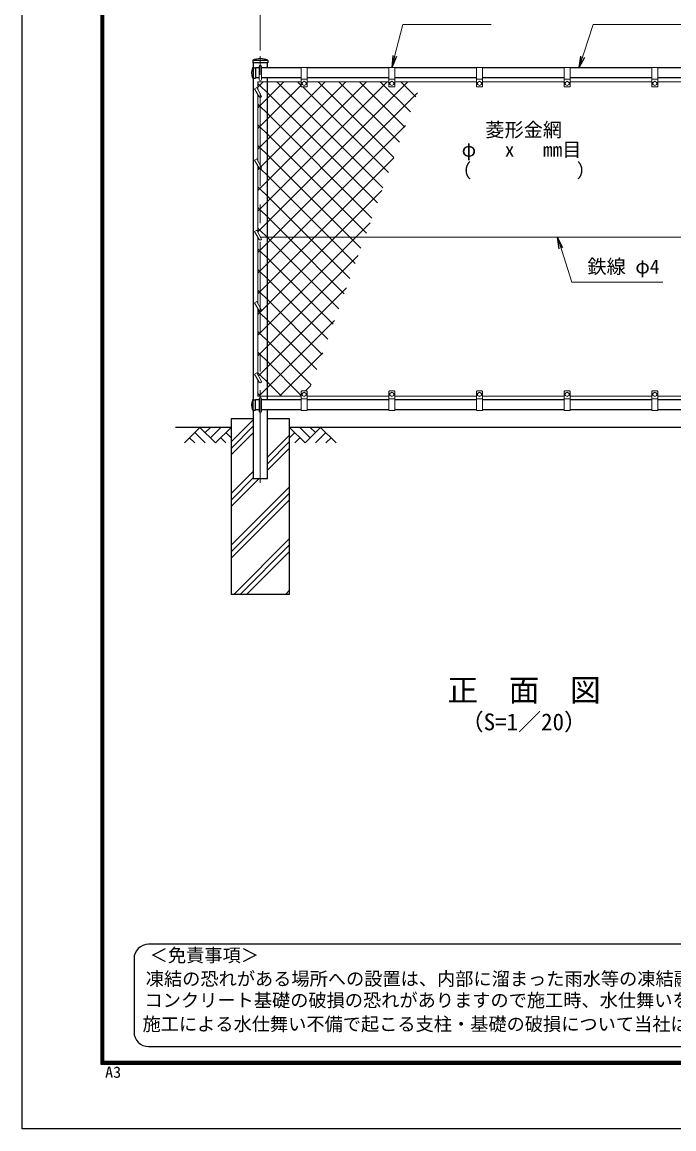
# Model space of a CAD drawing. Units: millimetres, scale not verified. Extents: x -4200 to 4200, y -2970 to 2970.
# Drawn here: x -4200 to -1970, y -2970 to 817 of the extents above; entities that cross this region are included whole.
import ezdxf
from ezdxf.enums import TextEntityAlignment as Align

# ---------------------------------------------------------------- set-up
doc = ezdxf.new("R2010")
doc.units = ezdxf.units.MM
doc.header["$LTSCALE"] = 10
doc.linetypes.add('USER1', pattern=[50.8, 31.75, -6.35, 6.35, -6.35])
for name, color, linetype, lineweight in [('0-0_D-STR1', 1, 'Continuous', 25), ('0-1_D-DCR-HCH', 7, 'Continuous', 13), ('0-2_D-STR3', 3, 'Continuous', 13), ('0-3_D-BMK', 2, 'USER1', 13), ('0-4_D-STR2', 7, 'Continuous', 13), ('0-5_D-STR-DIM', 7, 'Continuous', 13), ('0-8_D-STR4', 7, 'Continuous', 25), ('0-9_D-BGD', 7, 'Continuous', 25), ('0-A_D-STR-TXT', 7, 'Continuous', 13), ('0-B_D-TTL-TXT', 7, 'Continuous', 25), ('0-C_D-TTL', 7, 'Continuous', 25)]:
    doc.layers.add(name, color=color, linetype=linetype, lineweight=lineweight)
doc.layers.add('0-6_0', color=7, linetype='Continuous')
doc.styles.add('ＭＳ ゴシック', font='')
doc.styles.get('ＭＳ ゴシック').set_extended_font_data('MS Gothic')

# ---------------------------------------------------------------- blocks, each defined once
blk = doc.blocks.new('_Open')
at = {"layer": '0-6_0'}
blk.add_line((-10, 1.667), (0, 0), dxfattribs=at)
blk.add_lwpolyline([(-10, -1.667), (0, 0), (-10, 0)], dxfattribs=at)

msp = doc.modelspace()

# ---------------------------------------------------------------- linework, layer by layer
at = {"layer": '0-0_D-STR1'}
for p, q in [((-3410.75, 685.56), (-3410.75, 677.23)), ((-3358.55, 685.23), (-3410.75, 685.23)), ((-3358.55, 685.56), (-3358.55, 677.23)), ((-3358.55, 677.23), (-3410.75, 677.23)), ((-3409.99, 660.73), (-3401.65, 660.73)), ((-3409.65, 660.73), (-3409.65, 625.73)), ((-3408.95, 677.23), (-3408.95, 660.73)), ((-3401.65, 660.73), (-3401.65, 625.73)), ((-3388.65, 660.23), (-3401.65, 660.23)), ((-3244.65, 660.23), (-3380.65, 660.23)), ((-3360.35, 660.23), (-3360.35, 677.23)), ((-2944.65, 660.23), (-3224.65, 660.23)), ((-2644.65, 660.23), (-2924.65, 660.23)), ((-2344.65, 660.23), (-2624.65, 660.23)), ((-2044.65, 660.23), (-2324.65, 660.23)), ((-1744.65, 660.23), (-2024.65, 660.23)), ((-3409.99, 625.73), (-3401.65, 625.73)), ((-3408.95, 625.73), (-3408.95, -475.27)), ((-3388.65, 626.23), (-3401.65, 626.23)), ((-3244.65, 626.23), (-3380.65, 626.23)), ((-3360.35, -475.77), (-3360.35, 626.23)), ((-2944.65, 626.23), (-3224.65, 626.23)), ((-2644.65, 626.23), (-2924.65, 626.23)), ((-2344.65, 626.23), (-2624.65, 626.23)), ((-2044.65, 626.23), (-2324.65, 626.23)), ((-1744.65, 626.23), (-2024.65, 626.23)), ((-3409.99, -475.27), (-3401.65, -475.27)), ((-3409.65, -510.27), (-3409.65, -475.27)), ((-3401.65, -510.27), (-3401.65, -475.27)), ((-3388.65, -475.77), (-3401.65, -475.77)), ((-3244.65, -475.77), (-3380.65, -475.77)), ((-2944.65, -475.77), (-3224.65, -475.77)), ((-2644.65, -475.77), (-2924.65, -475.77)), ((-2344.65, -475.77), (-2624.65, -475.77)), ((-2044.65, -475.77), (-2324.65, -475.77)), ((-1744.65, -475.77), (-2024.65, -475.77)), ((-3409.99, -510.27), (-3401.65, -510.27)), ((-3388.65, -509.77), (-3401.65, -509.77)), ((-3244.65, -509.77), (-3380.65, -509.77)), ((-2944.65, -509.77), (-3224.65, -509.77)), ((-2644.65, -509.77), (-2924.65, -509.77)), ((-2344.65, -509.77), (-2624.65, -509.77)), ((-2044.65, -509.77), (-2324.65, -509.77)), ((-1744.65, -509.77), (-2024.65, -509.77))]:
    msp.add_line(p, q, dxfattribs=at)
msp.add_lwpolyline([(-3408.95, -510.27), (-3408.95, -744.77), (-3360.35, -744.77), (-3360.35, -509.77)], dxfattribs=at)
for centre, radius, start, end in [((-3409.75, 685.56), 1, 122.29827, 180), ((-3384.65, 632.89), 59.34, 64.40505, 115.59495), ((-3359.55, 685.56), 1, 0, 57.70173), ((-3379.43, 643.23), 35.72, 151.52136, 208.47864), ((-3409.99, 659.73), 1, 90, 147.70173), ((-3409.99, 626.73), 1, 212.29827, 270), ((-3379.43, -492.77), 35.72, 151.52136, 208.47864), ((-3409.99, -476.27), 1, 90, 147.70173), ((-3409.99, -509.27), 1, 212.29827, 270)]:
    msp.add_arc(centre, radius, start, end, dxfattribs=at)
at = {"layer": '0-1_D-DCR-HCH'}
for p, q in [((-3484.65, -619.56), (-3408.95, -543.86)), ((-3484.65, -641.66), (-3408.95, -565.96)), ((-3591.08, -569.77), (-3644.29, -622.99)), ((-3626.55, -605.25), (-3608.73, -622.99)), ((-3608.82, -587.51), (-3573.18, -622.99)), ((-3591.08, -569.77), (-3537.87, -622.99)), ((-3573.34, -587.51), (-3555.6, -569.77)), ((-3555.6, -605.25), (-3520.13, -569.77)), ((-3537.87, -622.99), (-3484.65, -569.77)), ((-3520.13, -605.25), (-3502.31, -622.99)), ((-3502.39, -587.51), (-3484.65, -605.17)), ((-3484.65, -663.76), (-3408.95, -588.06)), ((-3360.35, -672.04), (-3284.65, -596.34)), ((-3231.44, -622.99), (-3284.65, -569.77)), ((-3266.92, -587.51), (-3284.65, -605.17)), ((-3249.18, -605.25), (-3267, -622.99)), ((-3213.7, -605.25), (-3249.18, -569.77)), ((-3178.23, -569.77), (-3231.44, -622.99)), ((-3195.87, -587.6), (-3213.7, -569.77)), ((-3160.49, -587.51), (-3196.13, -622.99)), ((-3178.23, -569.77), (-3125.02, -622.99)), ((-3142.76, -605.25), (-3160.57, -622.99)), ((-3360.35, -694.14), (-3284.65, -618.44)), ((-3360.35, -716.23), (-3284.65, -640.53)), ((-3484.65, -796.34), (-3408.95, -720.64)), ((-3484.65, -818.44), (-3408.95, -742.74)), ((-3484.65, -840.53), (-3388.89, -744.77)), ((-3484.65, -973.12), (-3284.65, -773.12)), ((-3484.65, -995.21), (-3284.65, -795.21)), ((-3484.65, -1017.31), (-3284.65, -817.31)), ((-3474.53, -1139.77), (-3284.65, -949.89)), ((-3452.44, -1139.77), (-3284.65, -971.99)), ((-3430.34, -1139.77), (-3284.65, -994.09)), ((-3297.76, -1139.77), (-3284.65, -1126.67))]:
    msp.add_line(p, q, dxfattribs=at)
at = {"layer": '0-2_D-STR3'}
for p, q in [((-3388.65, 621.23), (-3388.65, 665.23)), ((-3380.65, 621.23), (-3380.65, 665.23)), ((-3244.65, 662.23), (-3244.65, 597.23)), ((-3224.65, 662.23), (-3244.65, 662.23)), ((-3224.65, 662.23), (-3224.65, 597.23)), ((-2944.65, 662.23), (-2944.65, 597.23)), ((-2924.65, 662.23), (-2944.65, 662.23)), ((-2924.65, 662.23), (-2924.65, 597.23)), ((-2644.65, 662.23), (-2644.65, 597.23)), ((-2624.65, 662.23), (-2644.65, 662.23)), ((-2624.65, 662.23), (-2624.65, 597.23)), ((-2344.65, 662.23), (-2344.65, 597.23)), ((-2324.65, 662.23), (-2344.65, 662.23)), ((-2324.65, 662.23), (-2324.65, 597.23)), ((-2044.65, 662.23), (-2044.65, 597.23)), ((-2024.65, 662.23), (-2044.65, 662.23)), ((-2024.65, 662.23), (-2024.65, 597.23)), ((-3392.65, 585.08), (-3392.65, 613.23)), ((-3392.65, 613.23), (-3244.65, 613.23)), ((-3224.65, 622.23), (-3244.65, 622.23)), ((-3241.15, 610.97), (-3234.65, 614.73)), ((-3241.15, 610.97), (-3241.15, 603.48)), ((-3234.65, 614.73), (-3228.15, 610.97)), ((-3228.15, 610.97), (-3228.15, 603.48)), ((-3224.65, 613.23), (-2944.65, 613.23)), ((-2924.65, 622.23), (-2944.65, 622.23)), ((-2941.15, 610.97), (-2934.65, 614.73)), ((-2941.15, 610.97), (-2941.15, 603.48)), ((-2934.65, 614.73), (-2928.15, 610.97)), ((-2928.15, 610.97), (-2928.15, 603.48)), ((-2924.65, 613.23), (-2644.65, 613.23)), ((-2624.65, 622.23), (-2644.65, 622.23)), ((-2641.15, 610.97), (-2634.65, 614.73)), ((-2641.15, 610.97), (-2641.15, 603.48)), ((-2634.65, 614.73), (-2628.15, 610.97)), ((-2628.15, 610.97), (-2628.15, 603.48)), ((-2624.65, 613.23), (-2344.65, 613.23)), ((-2324.65, 622.23), (-2344.65, 622.23)), ((-2341.15, 610.97), (-2334.65, 614.73)), ((-2341.15, 610.97), (-2341.15, 603.48)), ((-2334.65, 614.73), (-2328.15, 610.97)), ((-2328.15, 610.97), (-2328.15, 603.48)), ((-2324.65, 613.23), (-2044.65, 613.23)), ((-2024.65, 622.23), (-2044.65, 622.23)), ((-2041.15, 610.97), (-2034.65, 614.73)), ((-2041.15, 610.97), (-2041.15, 603.48)), ((-2034.65, 614.73), (-2028.15, 610.97)), ((-2028.15, 610.97), (-2028.15, 603.48)), ((-2024.65, 613.23), (-1744.65, 613.23)), ((-3404.05, 588.82), (-3397.12, 592.82)), ((-3404.05, 588.82), (-3388.12, 561.23)), ((-3397.12, 592.82), (-3381.19, 565.23)), ((-3392.65, 341.08), (-3392.65, 569.08)), ((-3226.65, 595.23), (-3242.65, 595.23)), ((-2926.65, 595.23), (-2942.65, 595.23)), ((-2941.15, 603.48), (-2934.65, 599.73)), ((-2934.65, 599.73), (-2928.15, 603.48)), ((-2626.65, 595.23), (-2642.65, 595.23)), ((-2641.15, 603.48), (-2634.65, 599.73)), ((-2634.65, 599.73), (-2628.15, 603.48)), ((-2326.65, 595.23), (-2342.65, 595.23)), ((-2026.65, 595.23), (-2042.65, 595.23)), ((-3404.05, 344.82), (-3397.12, 348.82)), ((-3404.05, 344.82), (-3388.12, 317.23)), ((-3397.12, 348.82), (-3381.19, 321.23)), ((-3392.65, 97.08), (-3392.65, 325.08)), ((-3404.05, 100.82), (-3397.12, 104.82)), ((-3404.05, 100.82), (-3388.12, 73.23)), ((-3397.12, 104.82), (-3381.19, 77.23)), ((-3392.65, -146.92), (-3392.65, 81.08)), ((-1592.74, 81.23), (-3383.5, 81.23)), ((-3404.05, -143.18), (-3397.12, -139.18)), ((-3404.05, -143.18), (-3388.12, -170.77)), ((-3397.12, -139.18), (-3381.19, -166.77)), ((-3392.65, -390.92), (-3392.65, -162.92)), ((-3404.05, -387.18), (-3397.12, -383.18)), ((-3404.05, -387.18), (-3388.12, -414.77)), ((-3397.12, -383.18), (-3381.19, -410.77)), ((-3392.65, -462.77), (-3392.65, -406.92)), ((-3244.65, -511.77), (-3244.65, -446.77)), ((-3226.65, -444.77), (-3242.65, -444.77)), ((-3241.15, -460.52), (-3241.15, -453.03)), ((-3228.15, -460.52), (-3228.15, -453.03)), ((-3224.65, -511.77), (-3224.65, -446.77)), ((-2944.65, -511.77), (-2944.65, -446.77)), ((-2926.65, -444.77), (-2942.65, -444.77)), ((-2941.15, -460.52), (-2941.15, -453.03)), ((-2928.15, -460.52), (-2928.15, -453.03)), ((-2924.65, -511.77), (-2924.65, -446.77)), ((-2644.65, -511.77), (-2644.65, -446.77)), ((-2626.65, -444.77), (-2642.65, -444.77)), ((-2641.15, -453.03), (-2634.65, -449.27)), ((-2641.15, -460.52), (-2641.15, -453.03)), ((-2634.65, -449.27), (-2628.15, -453.03)), ((-2628.15, -460.52), (-2628.15, -453.03)), ((-2624.65, -511.77), (-2624.65, -446.77)), ((-2344.65, -511.77), (-2344.65, -446.77)), ((-2326.65, -444.77), (-2342.65, -444.77)), ((-2341.15, -453.03), (-2334.65, -449.27)), ((-2341.15, -460.52), (-2341.15, -453.03)), ((-2334.65, -449.27), (-2328.15, -453.03)), ((-2328.15, -460.52), (-2328.15, -453.03)), ((-2324.65, -511.77), (-2324.65, -446.77)), ((-2044.65, -511.77), (-2044.65, -446.77)), ((-2026.65, -444.77), (-2042.65, -444.77)), ((-2041.15, -460.52), (-2041.15, -453.03)), ((-2028.15, -460.52), (-2028.15, -453.03)), ((-2024.65, -511.77), (-2024.65, -446.77)), ((-3392.65, -462.77), (-3244.65, -462.77)), ((-3388.65, -514.77), (-3388.65, -470.77)), ((-3380.65, -514.77), (-3380.65, -470.77)), ((-3224.65, -471.77), (-3244.65, -471.77)), ((-3241.15, -460.52), (-3234.65, -464.27)), ((-3234.65, -464.27), (-3228.15, -460.52)), ((-3224.65, -462.77), (-2944.65, -462.77)), ((-2924.65, -471.77), (-2944.65, -471.77)), ((-2941.15, -460.52), (-2934.65, -464.27)), ((-2934.65, -464.27), (-2928.15, -460.52)), ((-2924.65, -462.77), (-2644.65, -462.77)), ((-2624.65, -471.77), (-2644.65, -471.77)), ((-2641.15, -460.52), (-2634.65, -464.27)), ((-2634.65, -464.27), (-2628.15, -460.52)), ((-2624.65, -462.77), (-2344.65, -462.77)), ((-2324.65, -471.77), (-2344.65, -471.77)), ((-2341.15, -460.52), (-2334.65, -464.27)), ((-2334.65, -464.27), (-2328.15, -460.52)), ((-2324.65, -462.77), (-2044.65, -462.77)), ((-2024.65, -471.77), (-2044.65, -471.77)), ((-2041.15, -460.52), (-2034.65, -464.27)), ((-2034.65, -464.27), (-2028.15, -460.52)), ((-2024.65, -462.77), (-1744.65, -462.77)), ((-3224.65, -511.77), (-3244.65, -511.77)), ((-2924.65, -511.77), (-2944.65, -511.77)), ((-2624.65, -511.77), (-2644.65, -511.77)), ((-2324.65, -511.77), (-2344.65, -511.77)), ((-2024.65, -511.77), (-2044.65, -511.77))]:
    msp.add_line(p, q, dxfattribs=at)
for points in [[(-3241.15, 603.48), (-3234.65, 599.73), (-3228.15, 603.48)], [(-2341.15, 603.48), (-2334.65, 599.73), (-2328.15, 603.48)], [(-2041.15, 603.48), (-2034.65, 599.73), (-2028.15, 603.48)], [(-3241.15, -453.03), (-3234.65, -449.27), (-3228.15, -453.03)], [(-2941.15, -453.03), (-2934.65, -449.27), (-2928.15, -453.03)], [(-2041.15, -453.03), (-2034.65, -449.27), (-2028.15, -453.03)]]:
    msp.add_lwpolyline(points, dxfattribs=at)
for centre in [(-3234.65, 607.23), (-2934.65, 607.23), (-2634.65, 607.23), (-2334.65, 607.23), (-2034.65, 607.23), (-3234.65, -456.77), (-2934.65, -456.77), (-2634.65, -456.77), (-2334.65, -456.77), (-2034.65, -456.77)]:
    msp.add_circle(centre, 6.49, dxfattribs=at)
for centre, radius, start, end in [((-3384.65, 665.23), 4, 0, 180), ((-3384.65, 621.23), 4, 180, 0), ((-3242.65, 597.23), 2, 180, 270), ((-3226.65, 597.23), 2, 270, 0), ((-2942.65, 597.23), 2, 180, 270), ((-2926.65, 597.23), 2, 270, 0), ((-2642.65, 597.23), 2, 180, 270), ((-2626.65, 597.23), 2, 270, 0), ((-2342.65, 597.23), 2, 180, 270), ((-2326.65, 597.23), 2, 270, 0), ((-2042.65, 597.23), 2, 180, 270), ((-2026.65, 597.23), 2, 270, 0), ((-3384.65, 563.23), 4, 210, 30), ((-3384.65, 319.23), 4, 210, 30), ((-3384.65, 75.23), 4, 210, 30), ((-3384.65, -168.77), 4, 210, 30), ((-3384.65, -412.77), 4, 210, 30), ((-3242.65, -446.77), 2, 90, 180), ((-3226.65, -446.77), 2, 0, 90), ((-2942.65, -446.77), 2, 90, 180), ((-2926.65, -446.77), 2, 0, 90), ((-2642.65, -446.77), 2, 90, 180), ((-2626.65, -446.77), 2, 0, 90), ((-2342.65, -446.77), 2, 90, 180), ((-2326.65, -446.77), 2, 0, 90), ((-2042.65, -446.77), 2, 90, 180), ((-2026.65, -446.77), 2, 0, 90), ((-3384.65, -470.77), 4, 0, 180), ((-3384.65, -514.77), 4, 180, 0)]:
    msp.add_arc(centre, radius, start, end, dxfattribs=at)
at = {"layer": '0-3_D-BMK'}
msp.add_line((-3384.65, -759.77), (-3384.65, 700.23), dxfattribs=at)
at = {"layer": '0-4_D-STR2'}
for p, q in [((-3360.35, 273.72), (-3020.84, 613.23)), ((-3360.35, 203), (-2950.13, 613.23)), ((-2965.21, 250.53), (-3327.91, 613.23)), ((-3244.65, 600.68), (-3257.2, 613.23)), ((-2927.47, 354.21), (-3186.49, 613.23)), ((-2908.6, 406.05), (-3115.77, 613.23)), ((-2889.73, 457.89), (-3045.06, 613.23)), ((-2870.86, 509.74), (-2974.35, 613.23)), ((-2851.99, 561.58), (-2903.64, 613.23)), ((-3340.71, 81.23), (-2847.21, 574.73)), ((-2946.34, 302.37), (-3239.2, 595.23)), ((-3384.65, 528.55), (-3392.65, 536.55)), ((-3360.35, 504.25), (-3384.65, 528.55)), ((-3002.94, 146.84), (-3360.35, 504.25)), ((-3384.65, 457.84), (-3392.65, 465.84)), ((-3360.35, 433.54), (-3384.65, 457.84)), ((-3270, 81.23), (-2887.67, 463.56)), ((-3021.81, 95), (-3360.35, 433.54)), ((-3199.29, 81.23), (-2928.14, 352.38)), ((-3391.75, 323.52), (-3392.65, 324.42)), ((-3392.65, 312.13), (-3387.89, 316.89)), ((-3384.65, 249.42), (-3360.35, 273.72)), ((-3384.65, 245.71), (-3392.65, 253.71)), ((-3392.65, 241.42), (-3384.65, 249.42)), ((-3360.35, 221.41), (-3384.65, 245.71)), ((-3128.58, 81.23), (-2968.6, 241.21)), ((-3384.65, 178.7), (-3360.35, 203)), ((-3220.17, 81.23), (-3360.35, 221.41)), ((-3384.65, 175), (-3392.65, 183)), ((-3392.65, 170.7), (-3384.65, 178.7)), ((-3360.35, 150.7), (-3384.65, 175)), ((-3290.88, 81.23), (-3360.35, 150.7)), ((-3057.87, 81.23), (-3009.06, 130.03)), ((-3360.35, 61.58), (-3340.71, 81.23)), ((-3360.35, -9.13), (-3270, 81.23)), ((-3360.35, -79.84), (-3199.29, 81.23)), ((-3360.35, -150.55), (-3128.58, 81.23)), ((-3360.35, -221.26), (-3057.87, 81.23)), ((-3097.29, -112.37), (-3290.88, 81.23)), ((-3078.42, -60.52), (-3220.17, 81.23)), ((-3384.65, 33.58), (-3392.65, 41.58)), ((-3384.65, 37.28), (-3360.35, 61.58)), ((-3392.65, 29.28), (-3384.65, 37.28)), ((-3360.35, 9.28), (-3384.65, 33.58)), ((-3135.03, -216.05), (-3360.35, 9.28)), ((-3384.65, -37.13), (-3392.65, -29.13)), ((-3392.65, -41.43), (-3384.65, -33.43)), ((-3384.65, -33.43), (-3360.35, -9.13)), ((-3360.35, -61.43), (-3384.65, -37.13)), ((-3153.9, -267.89), (-3360.35, -61.43)), ((-3384.65, -107.84), (-3392.65, -99.84)), ((-3392.65, -112.14), (-3384.65, -104.14)), ((-3384.65, -104.14), (-3360.35, -79.84)), ((-3360.35, -132.14), (-3384.65, -107.84)), ((-3384.65, -174.85), (-3360.35, -150.55)), ((-3172.76, -319.73), (-3360.35, -132.14)), ((-3384.65, -178.55), (-3392.65, -170.55)), ((-3392.65, -182.85), (-3384.65, -174.85)), ((-3360.35, -202.85), (-3384.65, -178.55)), ((-3384.65, -245.56), (-3360.35, -221.26)), ((-3191.63, -371.58), (-3360.35, -202.85)), ((-3384.65, -249.27), (-3392.65, -241.27)), ((-3392.65, -253.56), (-3384.65, -245.56)), ((-3360.35, -273.57), (-3384.65, -249.27)), ((-3210.5, -423.42), (-3360.35, -273.57)), ((-3319.03, -462.77), (-3170.92, -314.67)), ((-3230.31, -444.77), (-3211.39, -425.84)), ((-3248.31, -462.77), (-3244.65, -459.11))]:
    msp.add_line(p, q, dxfattribs=at)
for points in [[(-3392.65, 594.97), (-3384.65, 602.97), (-3374.4, 613.23)], [(-3392.65, 524.26), (-3384.65, 532.26), (-3360.35, 556.56), (-3303.69, 613.23)], [(-3392.65, 382.84), (-3384.65, 390.84), (-3360.35, 415.14), (-3162.26, 613.23)], [(-3392.65, 99.99), (-3384.65, 107.99), (-3360.35, 132.29), (-2879.42, 613.23)], [(-2984.08, 198.68), (-3360.35, 574.96), (-3384.65, 599.26), (-3392.65, 607.26)], [(-3382.06, 322.72), (-3360.35, 344.43), (-3091.55, 613.23)], [(-3392.65, 453.55), (-3384.65, 461.55), (-3360.35, 485.85), (-3244.65, 601.55)], [(-3040.68, 43.16), (-3078.75, 81.23), (-3360.35, 362.83), (-3384.65, 387.13), (-3392.65, 395.13)], [(-3059.55, -8.68), (-3149.46, 81.23), (-3360.35, 292.12), (-3383.62, 315.38)], [(-3116.16, -164.21), (-3360.35, 79.99), (-3361.59, 81.23), (-3384.65, 104.29), (-3392.65, 112.29)], [(-3392.65, -324.27), (-3384.65, -316.27), (-3360.35, -291.97), (-3049.53, 18.86)], [(-3391.17, -393.49), (-3384.65, -386.98), (-3360.35, -362.68), (-3089.99, -92.32)], [(-3389.74, -462.77), (-3384.65, -457.69), (-3360.35, -433.39), (-3130.46, -203.49)], [(-3244.65, -459.98), (-3360.35, -344.28), (-3384.65, -319.98), (-3392.65, -311.98)], [(-3312.57, -462.77), (-3360.35, -414.99), (-3384.65, -390.69), (-3392.65, -382.69)], [(-3383.28, -462.77), (-3384.65, -461.4), (-3392.65, -453.4)]]:
    msp.add_lwpolyline(points, dxfattribs=at)
at = {"layer": '0-5_D-STR-DIM'}
msp.add_line((-3384.65, 720.23), (-3384.65, 995.23), dxfattribs=at)
at = {"layer": '0-8_D-STR4'}
for p, q in [((-3408.95, -539.77), (-3484.65, -539.77)), ((-3284.65, -539.77), (-3360.35, -539.77))]:
    msp.add_line(p, q, dxfattribs=at)
msp.add_lwpolyline([(-3484.65, -539.77), (-3484.65, -1139.77), (-3284.65, -1139.77), (-3284.65, -539.77)], dxfattribs=at)
at = {"layer": '0-9_D-BGD'}
for p, q in [((-3484.65, -569.77), (-3674.65, -569.77)), ((-1684.65, -569.77), (-3284.65, -569.77))]:
    msp.add_line(p, q, dxfattribs=at)
at = {"layer": '0-A_D-STR-TXT'}
for points in [[(-2594.22, 808.48), (-2896.67, 808.48), (-2934.15, 664.16)], [(-1709.99, 808.48), (-2245.94, 808.48), (-2294.03, 662.13)], [(-2007.7, -72.4), (-2319.03, -72.4), (-2367.13, 79.32)]]:
    msp.add_lwpolyline(points, dxfattribs=at)
at = {"layer": '0-B_D-TTL-TXT', "color": 2}
for p, q in [((-1321.26, -2338.11), (-3766.81, -2338.11)), ((-3816.81, -2388.11), (-3816.81, -2638.11)), ((-3766.81, -2688.11), (-1321.26, -2688.11))]:
    msp.add_line(p, q, dxfattribs=at)
for centre, start, end in [((-3766.81, -2388.11), 90, 180), ((-3766.81, -2638.11), 180, 270)]:
    msp.add_arc(centre, 50, start, end, dxfattribs=at)
at = {"layer": '0-C_D-TTL', "color": 2}
msp.add_lwpolyline([(-4199.68, 2970.23), (4200.32, 2970.23), (4200.32, -2969.77), (-4199.68, -2969.77)], close=True, dxfattribs=at)
at = {"layer": '0-C_D-TTL'}
for points in [[(-3929.68, 2750.23), (3930.32, 2750.23), (3930.32, -2749.77), (-3929.68, -2749.77)], [(-3927.18, 2747.73), (3927.82, 2747.73), (3927.82, -2747.27), (-3927.18, -2747.27)], [(-3924.68, 2745.23), (3925.32, 2745.23), (3925.32, -2744.77), (-3924.68, -2744.77)], [(-3922.18, 2742.73), (3922.82, 2742.73), (3922.82, -2742.27), (-3922.18, -2742.27)], [(-3919.68, 2740.23), (3920.32, 2740.23), (3920.32, -2739.77), (-3919.68, -2739.77)]]:
    msp.add_lwpolyline(points, close=True, dxfattribs=at)

# ---------------------------------------------------------------- block references
at = {"layer": '0-A_D-STR-TXT', "xscale": 4, "yscale": 4}
for p, rotation in [((-2934.65, 662.23), 255.43959), ((-2294.65, 660.23), 251.80943), ((-2367.73, 81.23), 107.58773)]:
    msp.add_blockref('_Open', p, dxfattribs=dict(at, rotation=rotation))

# ---------------------------------------------------------------- texts
at = {"layer": '0-A_D-STR-TXT', "style": 'ＭＳ ゴシック'}
for s, p in [('菱形金網', (-2614.6, 410.12)), ('φ   x   mm目', (-2695.82, 342.54)), ('（\u3000\u3000   \u3000\u3000）', (-2728.3, 270.89)), ('鉄線 φ4', (-2265.32, -57.53))]:
    msp.add_text(s, height=48.09, dxfattribs=at).set_placement(p, align=Align.BOTTOM_LEFT)
at = {"layer": '0-B_D-TTL-TXT', "style": 'ＭＳ ゴシック'}
for s, height, p in [('正\u3000面\u3000図', 76.98, (-2744.55, -1530.17)), ('（S=1／20）', 57.7, (-2699.07, -1623.36)), ('＜免責事項＞ \u3000\u3000', 45.67, (-3763.1, -2412.29)), ('凍結の恐れがある場所への設置は、内部に溜まった雨水等の凍結融解により支柱の破損や', 45.67, (-3776.63, -2492.78)), ('コンクリート基礎の破損の恐れがありますので施工時、水仕舞いを行ってください。', 45.67, (-3780.74, -2566.21)), ('施工による水仕舞い不備で起こる支柱・基礎の破損について当社は責任を負いかねます。 ', 45.67, (-3787.73, -2647.7))]:
    msp.add_text(s, height=height, dxfattribs=at).set_placement(p, align=Align.BOTTOM_LEFT)
at = {"layer": '0-C_D-TTL', "style": 'ＭＳ ゴシック', "width": 1.05}
msp.add_text('A3', height=38.49, dxfattribs=at).set_placement((-3915.77, -2806.58), align=Align.BOTTOM_LEFT)

doc.saveas('drawing.dxf')
